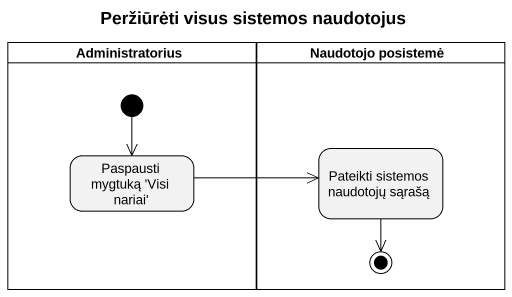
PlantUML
@startuml
title Peržiūrėti visus sistemos naudotojus
hide empty description
state Administratorius <<partition>> {
  state "Paspausti mygtuką 'Visi nariai'" as Paspausti_mygtuką_Visi
  [*] --> Paspausti_mygtuką_Visi
}
state "Naudotojo posistemė" as Naudotojo_posistemė <<partition>> {
  state "Pateikti sistemos naudotojų sąrašą" as Pateikti_sistemos_naudotojų
  Pateikti_sistemos_naudotojų --> [*]
}
Paspausti_mygtuką_Visi -right-> Pateikti_sistemos_naudotojų
@enduml
